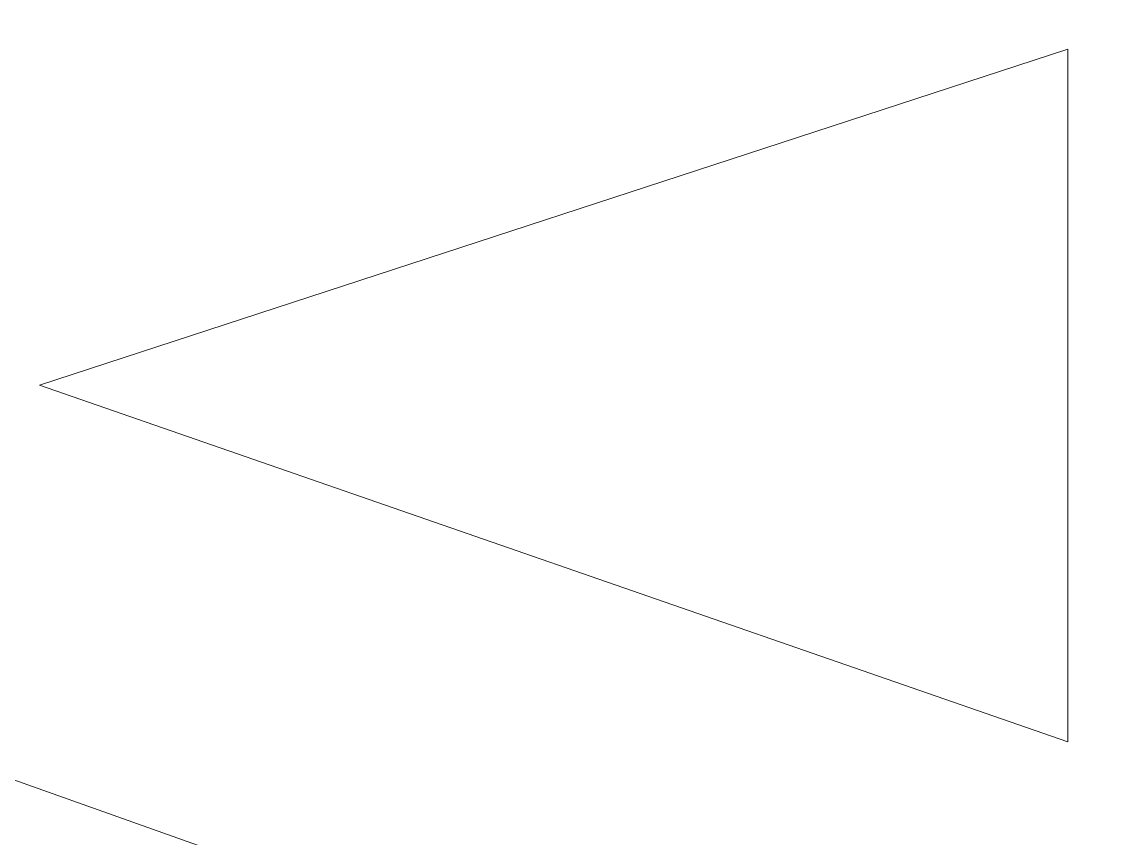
# Model space of a CAD drawing. Header units: inches. Extents: x -1525 to 612, y 0 to 1008.
# Drawn here: x 526.569 to 529.659, y 880.105 to 882.439 of the extents above; entities that cross this region are included whole.
import ezdxf

# ---------------------------------------------------------------- set-up
doc = ezdxf.new("R2010")
doc.units = ezdxf.units.IN
doc.header["$MEASUREMENT"] = 0
doc.layers.add('Layer 1', color=7, linetype='Continuous', lineweight=0)

# ---------------------------------------------------------------- blocks, each defined once
blk = doc.blocks.new('Block_33')
at = {"layer": 'Layer 1'}
for points, knots in [([(530.7, 882.72), (530.7, 882.72), (530.7, 880.02), (530.7, 880.02), (530.7, 880.02), (532.68, 879.3), (532.68, 879.3), (532.8, 879.24), (532.92, 879.12), (532.98, 879), (533.04, 878.94), (533.04, 878.82), (533.04, 878.7599), (533.04, 878.7), (533.04, 878.64), (533.04, 878.58), (532.98, 878.4), (532.86, 878.28), (532.74, 878.22), (532.68, 878.22), (532.56, 878.16), (532.5, 878.16), (532.44, 878.16), (532.38, 878.22), (532.32, 878.22), (532.32, 878.22), (525.06, 880.8), (525.06, 880.8), (524.94, 880.86), (524.82, 880.92), (524.76, 881.04), (524.7, 881.16), (524.64, 881.28), (524.64, 881.4), (524.64, 881.46), (524.7, 881.64), (524.82, 881.7599), (524.82, 881.82), (524.94, 881.88), (525.06, 881.94), (525.06, 881.94), (532.26, 884.52), (532.26, 884.52), (532.38, 884.58), (532.44, 884.58), (532.5, 884.58), (532.56, 884.58), (532.68, 884.58), (532.74, 884.52), (532.86, 884.46), (532.98, 884.34), (533.04, 884.22), (533.04, 884.16), (533.04, 884.04), (533.04, 883.98), (533.04, 883.92), (533.04, 883.86), (532.98, 883.74), (532.92, 883.62), (532.8, 883.5), (532.68, 883.44), (532.68, 883.44), (530.7, 882.72), (530.7, 882.72)], [0, 0, 0, 0, 1, 1, 1, 2, 2, 2, 3, 3, 3, 4, 4, 4, 5, 5, 5, 6, 6, 6, 7, 7, 7, 8, 8, 8, 9, 9, 9, 10, 10, 10, 11, 11, 11, 12, 12, 12, 13, 13, 13, 14, 14, 14, 15, 15, 15, 16, 16, 16, 17, 17, 17, 18, 18, 18, 19, 19, 19, 20, 20, 20, 21, 21, 21, 21]), ([(529.56, 880.38), (529.56, 880.38), (529.56, 882.36), (529.56, 882.36), (529.56, 882.36), (526.62, 881.4), (526.62, 881.4), (526.62, 881.4), (529.56, 880.38), (529.56, 880.38)], [0, 0, 0, 0, 1, 1, 1, 2, 2, 2, 3, 3, 3, 3])]:
    blk.add_open_spline(points, degree=3, knots=knots, dxfattribs=at)
blk = doc.blocks.new('Block_32')
at = {"layer": 'Layer 1'}
blk.add_blockref('Block_33', (0, 0), dxfattribs=at)

msp = doc.modelspace()

# ---------------------------------------------------------------- block references
at = {"layer": 'Layer 1'}
msp.add_blockref('Block_32', (0, 0), dxfattribs=at)

doc.saveas('drawing.dxf')
